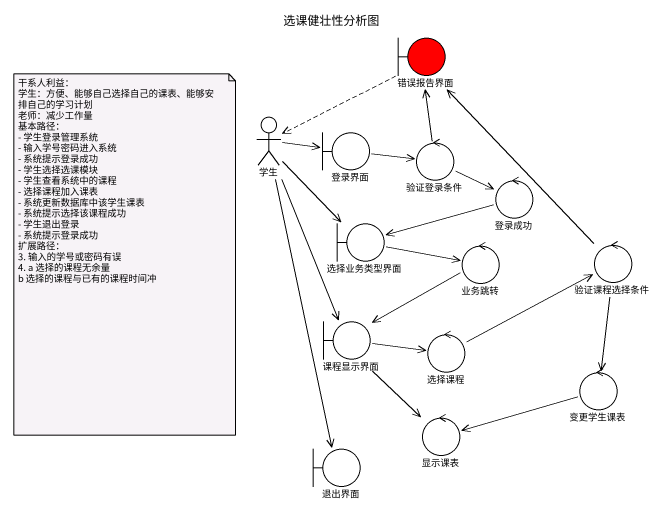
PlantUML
@startuml
title 选课健壮性分析图
boundary 错误报告界面 #FF0000
actor 学生
boundary 登录界面
control 验证登录条件
control 登录成功
boundary 选择业务类型界面
control 业务跳转
control 验证课程选择条件
boundary 课程显示界面
control 选择课程
control 变更学生课表
control 显示课表
boundary 退出界面
错误报告界面 .left.> 学生
学生 -right-> 登录界面
学生 --> 选择业务类型界面
学生 --> 课程显示界面
学生 --> 退出界面
登录界面 -right-> 验证登录条件
验证登录条件 -up-> 错误报告界面
验证登录条件 -right-> 登录成功
登录成功 -left-> 选择业务类型界面
选择业务类型界面 -right-> 业务跳转
业务跳转 -left-> 课程显示界面
验证课程选择条件 -up-> 错误报告界面
验证课程选择条件 --> 变更学生课表
课程显示界面 -right-> 选择课程
课程显示界面 --> 显示课表
选择课程 -right-> 验证课程选择条件
变更学生课表 -left-> 显示课表
note as N1
  干系人利益：
  学生：方便、能够自己选择自己的课表、能够安排自己的学习计划
  老师：减少工作量
  基本路径：
  - 学生登录管理系统
  - 输入学号密码进入系统
  - 系统提示登录成功
  - 学生选择选课模块
  - 学生查看系统中的课程
  - 选择课程加入课表
  - 系统更新数据库中该学生课表
  - 系统提示选择该课程成功
  - 学生退出登录
  - 系统提示登录成功
  扩展路径：
  3. 输入的学号或密码有误
  4. a 选择的课程无余量
  b 选择的课程与已有的课程时间冲
end note
@enduml
